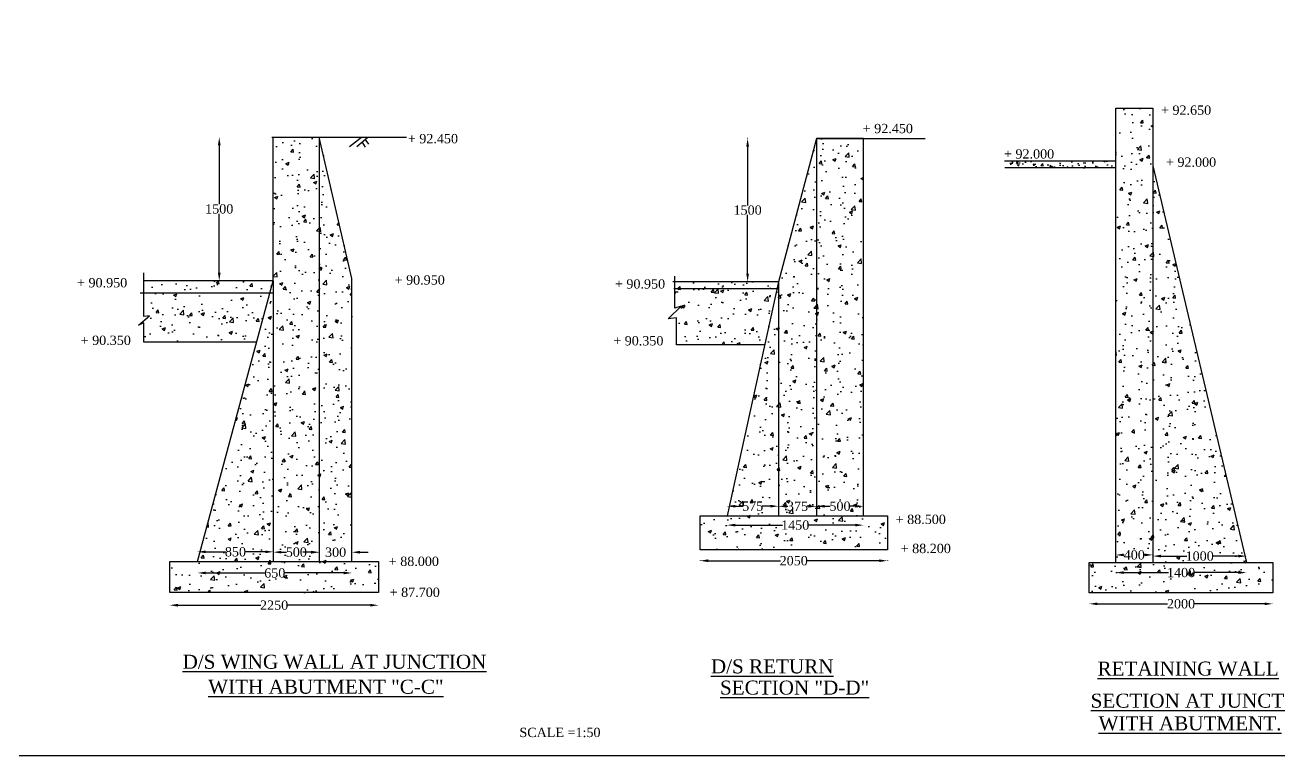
# Model space of a CAD drawing. Header units: millimetres. Extents: x 5087 to 179625, y 5031 to 118555.
# Drawn here: x 57688 to 111501, y 5031 to 36399 of the extents above; entities that cross this region are included whole.
import ezdxf

# ---------------------------------------------------------------- set-up
doc = ezdxf.new("R2010")
doc.units = ezdxf.units.MM
doc.header["$MEASUREMENT"] = 0
for name, color, linetype in [('DIM', 5, 'Continuous'), ('DO LINE', 3, 'Continuous'), ('DWG.LINE', 10, 'Continuous'), ('HATCH', 2, 'Continuous'), ('TEXT', 7, 'Continuous')]:
    doc.layers.add(name, color=color, linetype=linetype)
doc.layers.add('TITLE', color=7, linetype='Continuous', lineweight=30)
doc.styles.get("Standard").update_dxf_attribs({"font": 'TIMES.TTF', "height": 400})
doc.dimstyles.get("Standard").update_dxf_attribs({"dimtxt": 400, "dimasz": 350, "dimexe": 0.18, "dimexo": 0.0625, "dimgap": 0.09, "dimtad": 0, "dimtih": 1, "dimtoh": 1, "dimdec": 0, "dimzin": 0, "dimdsep": 46, "dimtxsty": 'Standard', "dimcen": 300, "dimclrd": 5, "dimclre": 5, "dimclrt": 4, "dimadec": 0, "dimazin": 0, "dimtfac": 1, "dimtdec": 0, "dimtofl": 0, "dimtmove": 0, "dimatfit": 3, "dimfxl": 5, "dimfxlon": 1, "dimtolj": 1, "dimtzin": 0, "dimarcsym": 0})

# ---------------------------------------------------------------- blocks, each defined once
blk = doc.blocks.new('*D90')
at = {"layer": 'Defpoints', "color": 0, "ltscale": 0.2}
for p in [(65955, 31586), (66022, 31586), (66056, 25427)]:
    blk.add_point(p, dxfattribs=at)
at = {"layer": 'DIM', "color": 5, "lineweight": -2, "ltscale": 0.2}
for p, q in [((66017, 31586), (66022, 31586)), ((66022, 31236), (66022, 28710)), ((66022, 25777), (66022, 28303)), ((66027, 25427), (66022, 25427))]:
    blk.add_line(p, q, dxfattribs=at)
at = {"layer": 'DIM', "color": 5, "ltscale": 0.2}
for points in [[(65964, 31236), (66080, 31236), (66022, 31586)], [(65964, 25777), (66080, 25777), (66022, 25427)]]:
    blk.add_solid(points, dxfattribs=at)
at = {"layer": 'DIM', "color": 4, "ltscale": 0.2, "insert": (66022, 28507), "char_height": 400, "attachment_point": 5}
blk.add_mtext('\\A1;1500', dxfattribs=at)
blk = doc.blocks.new('*D91')
at = {"layer": 'Defpoints', "color": 0, "ltscale": 0.2}
for p in [(63900, 12042), (72855, 12042), (72855, 11499)]:
    blk.add_point(p, dxfattribs=at)
at = {"layer": 'DIM', "color": 5, "lineweight": -2, "ltscale": 0.2}
for p, q in [((63900, 11504), (63900, 11499)), ((64250, 11499), (67804, 11499)), ((72505, 11499), (68951, 11499)), ((72855, 11504), (72855, 11499))]:
    blk.add_line(p, q, dxfattribs=at)
at = {"layer": 'DIM', "color": 5, "ltscale": 0.2}
for points in [[(64250, 11558), (64250, 11441), (63900, 11499)], [(72505, 11558), (72505, 11441), (72855, 11499)]]:
    blk.add_solid(points, dxfattribs=at)
at = {"layer": 'DIM', "color": 4, "ltscale": 0.2, "insert": (68377, 11499), "char_height": 400, "attachment_point": 5}
blk.add_mtext('\\A1;2250', dxfattribs=at)
blk = doc.blocks.new('*D92')
at = {"layer": 'Defpoints', "color": 0, "ltscale": 0.2}
for p in [(65094, 13370), (71715, 13370), (71715, 12884)]:
    blk.add_point(p, dxfattribs=at)
at = {"layer": 'DIM', "color": 5, "lineweight": -2, "ltscale": 0.2}
for p, q in [((65094, 12889), (65094, 12884)), ((65444, 12884), (67985, 12884)), ((71365, 12884), (68824, 12884)), ((71715, 12889), (71715, 12884))]:
    blk.add_line(p, q, dxfattribs=at)
at = {"layer": 'DIM', "color": 5, "ltscale": 0.2}
for points in [[(65444, 12943), (65444, 12826), (65094, 12884)], [(71365, 12943), (71365, 12826), (71715, 12884)]]:
    blk.add_solid(points, dxfattribs=at)
at = {"layer": 'DIM', "color": 4, "ltscale": 0.2, "insert": (68405, 12884), "char_height": 400, "attachment_point": 5}
blk.add_mtext('\\A1;650', dxfattribs=at)
blk = doc.blocks.new('*D93')
at = {"layer": 'Defpoints', "color": 0, "ltscale": 0.2}
for p in [(68343, 13791), (65094, 13370), (68343, 13370)]:
    blk.add_point(p, dxfattribs=at)
at = {"layer": 'DIM', "color": 5, "lineweight": -2, "ltscale": 0.2}
for p, q in [((65094, 13786), (65094, 13791)), ((65444, 13791), (66304, 13791)), ((67993, 13791), (67133, 13791)), ((68343, 13786), (68343, 13791))]:
    blk.add_line(p, q, dxfattribs=at)
at = {"layer": 'DIM', "color": 5, "ltscale": 0.2}
for points in [[(65444, 13849), (65444, 13732), (65094, 13791)], [(67993, 13849), (67993, 13732), (68343, 13791)]]:
    blk.add_solid(points, dxfattribs=at)
at = {"layer": 'DIM', "color": 4, "ltscale": 0.2, "insert": (66718, 13791), "char_height": 400, "attachment_point": 5}
blk.add_mtext('\\A1;850', dxfattribs=at)
blk = doc.blocks.new('*D94')
at = {"layer": 'Defpoints', "color": 0, "ltscale": 0.2}
for p in [(70316, 13777), (68343, 13370), (70316, 13370)]:
    blk.add_point(p, dxfattribs=at)
at = {"layer": 'DIM', "color": 5, "lineweight": -2, "ltscale": 0.2}
for p, q in [((68343, 13772), (68343, 13778)), ((68693, 13777), (68911, 13777)), ((69966, 13777), (69748, 13777)), ((70316, 13772), (70316, 13778))]:
    blk.add_line(p, q, dxfattribs=at)
at = {"layer": 'DIM', "color": 5, "ltscale": 0.2}
for points in [[(68693, 13836), (68693, 13719), (68343, 13777)], [(69966, 13836), (69966, 13719), (70316, 13777)]]:
    blk.add_solid(points, dxfattribs=at)
at = {"layer": 'DIM', "color": 4, "ltscale": 0.2, "insert": (69330, 13777), "char_height": 400, "attachment_point": 5}
blk.add_mtext('\\A1;500', dxfattribs=at)
blk = doc.blocks.new('*D95')
at = {"layer": 'Defpoints', "color": 0, "ltscale": 0.2}
for p in [(71715, 13772), (70316, 13370), (71715, 13370)]:
    blk.add_point(p, dxfattribs=at)
at = {"layer": 'DIM', "color": 5, "lineweight": -2, "ltscale": 0.2}
for p, q in [((69966, 13772), (69616, 13772)), ((70316, 13767), (70316, 13773)), ((71715, 13767), (71715, 13773)), ((72065, 13772), (72415, 13772))]:
    blk.add_line(p, q, dxfattribs=at)
at = {"layer": 'DIM', "color": 5, "ltscale": 0.2}
for points in [[(69966, 13831), (69966, 13714), (70316, 13772)], [(72065, 13831), (72065, 13714), (71715, 13772)]]:
    blk.add_solid(points, dxfattribs=at)
at = {"layer": 'DIM', "color": 4, "ltscale": 0.2, "insert": (71016, 13772), "char_height": 400, "attachment_point": 5}
blk.add_mtext('\\A1;300', dxfattribs=at)
blk = doc.blocks.new('*D96')
at = {"layer": 'Defpoints', "color": 0, "ltscale": 0.2}
for p in [(86658, 13881), (94696, 13881), (94696, 13409)]:
    blk.add_point(p, dxfattribs=at)
at = {"layer": 'DIM', "color": 5, "lineweight": -2, "ltscale": 0.2}
for p, q in [((86658, 13414), (86658, 13409)), ((87008, 13409), (90103, 13409)), ((94346, 13409), (91250, 13409)), ((94696, 13414), (94696, 13409))]:
    blk.add_line(p, q, dxfattribs=at)
at = {"layer": 'DIM', "color": 5, "ltscale": 0.2}
for points in [[(87008, 13467), (87008, 13350), (86658, 13409)], [(94346, 13467), (94346, 13350), (94696, 13409)]]:
    blk.add_solid(points, dxfattribs=at)
at = {"layer": 'DIM', "color": 4, "ltscale": 0.2, "insert": (90677, 13409), "char_height": 400, "attachment_point": 5}
blk.add_mtext('\\A1;2050', dxfattribs=at)
blk = doc.blocks.new('*D97')
at = {"layer": 'Defpoints', "color": 0, "ltscale": 0.2}
for p in [(90021, 15750), (87815, 15333), (90021, 15333)]:
    blk.add_point(p, dxfattribs=at)
at = {"layer": 'DIM', "color": 5, "lineweight": -2, "ltscale": 0.2}
for p, q in [((87815, 15745), (87815, 15750)), ((88165, 15750), (88509, 15750)), ((89671, 15750), (89328, 15750)), ((90021, 15745), (90021, 15750))]:
    blk.add_line(p, q, dxfattribs=at)
at = {"layer": 'DIM', "color": 5, "ltscale": 0.2}
for points in [[(88165, 15808), (88165, 15692), (87815, 15750)], [(89671, 15808), (89671, 15692), (90021, 15750)]]:
    blk.add_solid(points, dxfattribs=at)
at = {"layer": 'DIM', "color": 4, "ltscale": 0.2, "insert": (88918, 15750), "char_height": 400, "attachment_point": 5}
blk.add_mtext('\\A1;575', dxfattribs=at)
blk = doc.blocks.new('*D98')
at = {"layer": 'Defpoints', "color": 0, "ltscale": 0.2}
for p in [(91658, 15745), (90021, 15474), (91658, 15333)]:
    blk.add_point(p, dxfattribs=at)
at = {"layer": 'DIM', "color": 5, "lineweight": -2, "ltscale": 0.2}
for p, q in [((90021, 15740), (90021, 15745)), ((90371, 15745), (90428, 15745)), ((91308, 15745), (91251, 15745)), ((91658, 15740), (91658, 15745))]:
    blk.add_line(p, q, dxfattribs=at)
at = {"layer": 'DIM', "color": 5, "ltscale": 0.2}
for points in [[(90371, 15803), (90371, 15687), (90021, 15745)], [(91308, 15803), (91308, 15687), (91658, 15745)]]:
    blk.add_solid(points, dxfattribs=at)
at = {"layer": 'DIM', "color": 4, "ltscale": 0.2, "insert": (90840, 15745), "char_height": 400, "attachment_point": 5}
blk.add_mtext('\\A1;375', dxfattribs=at)
blk = doc.blocks.new('*D99')
at = {"layer": 'Defpoints', "color": 0, "ltscale": 0.2}
for p in [(93667, 15747), (91658, 15333), (93667, 15333)]:
    blk.add_point(p, dxfattribs=at)
at = {"layer": 'DIM', "color": 5, "lineweight": -2, "ltscale": 0.2}
for p, q in [((91658, 15742), (91658, 15747)), ((92008, 15747), (92244, 15747)), ((93317, 15747), (93081, 15747)), ((93667, 15742), (93667, 15747))]:
    blk.add_line(p, q, dxfattribs=at)
at = {"layer": 'DIM', "color": 5, "ltscale": 0.2}
for points in [[(92008, 15806), (92008, 15689), (91658, 15747)], [(93317, 15806), (93317, 15689), (93667, 15747)]]:
    blk.add_solid(points, dxfattribs=at)
at = {"layer": 'DIM', "color": 4, "ltscale": 0.2, "insert": (92663, 15747), "char_height": 400, "attachment_point": 5}
blk.add_mtext('\\A1;500', dxfattribs=at)
blk = doc.blocks.new('*D100')
at = {"layer": 'Defpoints', "color": 0, "ltscale": 0.2}
for p in [(87815, 15333), (93667, 15333), (93667, 14937)]:
    blk.add_point(p, dxfattribs=at)
at = {"layer": 'DIM', "color": 5, "lineweight": -2, "ltscale": 0.2}
for p, q in [((87815, 14942), (87815, 14937)), ((88165, 14937), (90196, 14937)), ((93317, 14937), (91287, 14937)), ((93667, 14942), (93667, 14937))]:
    blk.add_line(p, q, dxfattribs=at)
at = {"layer": 'DIM', "color": 5, "ltscale": 0.2}
for points in [[(88165, 14995), (88165, 14879), (87815, 14937)], [(93317, 14995), (93317, 14879), (93667, 14937)]]:
    blk.add_solid(points, dxfattribs=at)
at = {"layer": 'DIM', "color": 4, "ltscale": 0.2, "insert": (90741, 14937), "char_height": 400, "attachment_point": 5}
blk.add_mtext('\\A1;1450', dxfattribs=at)
blk = doc.blocks.new('*D101')
at = {"layer": 'Defpoints', "color": 0, "ltscale": 0.2}
for p in [(88699, 31534), (88742, 31534), (88622, 25382)]:
    blk.add_point(p, dxfattribs=at)
at = {"layer": 'DIM', "color": 5, "lineweight": -2, "ltscale": 0.2}
for p, q in [((88704, 31534), (88699, 31534)), ((88699, 31184), (88699, 28662)), ((88699, 25732), (88699, 28255)), ((88694, 25382), (88699, 25382))]:
    blk.add_line(p, q, dxfattribs=at)
at = {"layer": 'DIM', "color": 5, "ltscale": 0.2}
for points in [[(88640, 31184), (88757, 31184), (88699, 31534)], [(88640, 25732), (88757, 25732), (88699, 25382)]]:
    blk.add_solid(points, dxfattribs=at)
at = {"layer": 'DIM', "color": 4, "ltscale": 0.2, "insert": (88699, 28458), "char_height": 400, "attachment_point": 5}
blk.add_mtext('\\A1;1500', dxfattribs=at)
blk = doc.blocks.new('*D102')
at = {"layer": 'Defpoints', "color": 0, "ltscale": 0.2}
for p in [(103359, 12026), (111240, 12026), (111240, 11559)]:
    blk.add_point(p, dxfattribs=at)
at = {"layer": 'DIM', "color": 5, "lineweight": -2, "ltscale": 0.2}
for p, q in [((103359, 11564), (103359, 11559)), ((103709, 11559), (106725, 11559)), ((110890, 11559), (107873, 11559)), ((111240, 11564), (111240, 11559))]:
    blk.add_line(p, q, dxfattribs=at)
at = {"layer": 'DIM', "color": 5, "ltscale": 0.2}
for points in [[(103709, 11617), (103709, 11501), (103359, 11559)], [(110890, 11617), (110890, 11501), (111240, 11559)]]:
    blk.add_solid(points, dxfattribs=at)
at = {"layer": 'DIM', "color": 4, "ltscale": 0.2, "insert": (107299, 11559), "char_height": 400, "attachment_point": 5}
blk.add_mtext('\\A1;2000', dxfattribs=at)
blk = doc.blocks.new('*D103')
at = {"layer": 'Defpoints', "color": 0, "ltscale": 0.2}
for p in [(106091, 13658), (104495, 13338), (106091, 13338)]:
    blk.add_point(p, dxfattribs=at)
at = {"layer": 'DIM', "color": 5, "lineweight": -2, "ltscale": 0.2}
for p, q in [((104495, 13653), (104495, 13658)), ((104845, 13658), (104865, 13658)), ((105741, 13658), (105721, 13658)), ((106091, 13653), (106091, 13658))]:
    blk.add_line(p, q, dxfattribs=at)
at = {"layer": 'DIM', "color": 5, "ltscale": 0.2}
for points in [[(104845, 13716), (104845, 13600), (104495, 13658)], [(105741, 13716), (105741, 13600), (106091, 13658)]]:
    blk.add_solid(points, dxfattribs=at)
at = {"layer": 'DIM', "color": 4, "ltscale": 0.2, "insert": (105293, 13658), "char_height": 400, "attachment_point": 5}
blk.add_mtext('\\A1;400', dxfattribs=at)
blk = doc.blocks.new('*D104')
at = {"layer": 'Defpoints', "color": 0, "ltscale": 0.2}
for p in [(110109, 13608), (106091, 13338), (110109, 13338)]:
    blk.add_point(p, dxfattribs=at)
at = {"layer": 'DIM', "color": 5, "lineweight": -2, "ltscale": 0.2}
for p, q in [((106091, 13603), (106091, 13608)), ((106441, 13608), (107555, 13608)), ((109759, 13608), (108646, 13608)), ((110109, 13603), (110109, 13608))]:
    blk.add_line(p, q, dxfattribs=at)
at = {"layer": 'DIM', "color": 5, "ltscale": 0.2}
for points in [[(106441, 13666), (106441, 13550), (106091, 13608)], [(109759, 13666), (109759, 13550), (110109, 13608)]]:
    blk.add_solid(points, dxfattribs=at)
at = {"layer": 'DIM', "color": 4, "ltscale": 0.2, "insert": (108100, 13608), "char_height": 400, "attachment_point": 5}
blk.add_mtext('\\A1;1000', dxfattribs=at)
blk = doc.blocks.new('*D105')
at = {"layer": 'Defpoints', "color": 0, "ltscale": 0.2}
for p in [(104495, 13338), (110109, 13338), (110109, 12899)]:
    blk.add_point(p, dxfattribs=at)
at = {"layer": 'DIM', "color": 5, "lineweight": -2, "ltscale": 0.2}
for p, q in [((104495, 12904), (104495, 12899)), ((104845, 12899), (106757, 12899)), ((109759, 12899), (107848, 12899)), ((110109, 12904), (110109, 12899))]:
    blk.add_line(p, q, dxfattribs=at)
at = {"layer": 'DIM', "color": 5, "ltscale": 0.2}
for points in [[(104845, 12958), (104845, 12841), (104495, 12899)], [(109759, 12958), (109759, 12841), (110109, 12899)]]:
    blk.add_solid(points, dxfattribs=at)
at = {"layer": 'DIM', "color": 4, "ltscale": 0.2, "insert": (107302, 12899), "char_height": 400, "attachment_point": 5}
blk.add_mtext('\\A1;1400', dxfattribs=at)

msp = doc.modelspace()

# ---------------------------------------------------------------- hatches: boundary and pattern name
at = {"layer": 'HATCH', "ltscale": 0.2}
h = msp.add_hatch(dxfattribs=at)
h.set_pattern_fill('AR-CONC', color=256, scale=200, style=0)
h.set_pattern_definition([(50, (0, 0), (1434.52, -125.504), [150, -1650]), (355, (0, 0), (-277.503, 1504.384), [120, -1320]), (100.4514, (119.5, -10.5), (1157.019, 1378.879), [127.48, -1402.284]), (46.1842, (0, 400), (2134.482, -331.038), [225, -2475]), (96.6356, (177.9, 372.4), (1869.325, 1948.236), [191.22, -2103.426]), (351.1842, (0, 400), (1869.324, 1948.237), [180, -1980]), (21, (200, 300), (1193.814, -805.238), [150, -1650]), (326, (200, 300), (486.63, 1450.3), [120, -1320]), (71.4514, (299.5, 232.9), (1680.445, 645.061), [127.48, -1402.284]), (37.5, (0, 0), (24.3197, 665.7877), [0, -1304, 0, -1340, 0, -1325]), (7.5, (0, 0), (526.139, 788.8234), [0, -764, 0, -1274, 0, -505]), (327.5, (-446, 0), (1067.6449, -45.1097), [0, -500, 0, -1560, 0, -2070]), (317.5, (-646, 0), (1166.372, 200.21), [0, -650, 0, -1036, 0, -1470])])
h.paths.add_polyline_path([(103358.8, 13337.6), (103358.8, 12025.6), (111239.8, 12025.6), (111239.8, 13337.6)])
h.paths.add_polyline_path([(106091.1, 30363.1), (106091.1, 13337.6), (110109.1, 13337.6)])
h.paths.add_polyline_path([(106091.1, 30363.1), (106091.1, 32838), (104495.3, 32838), (104495.3, 13337.6), (106091.1, 13337.6)])
h.paths.add_polyline_path([(99739.2, 30557.8), (99739.2, 30268.8), (104495.3, 30268.8), (104495.3, 30557.8)])
h.paths.add_polyline_path([(106656.7, 13202.8), (107947.7, 13202.8), (107947.7, 12595.9), (106656.7, 12595.9)], flags=24)
h.paths.add_polyline_path([(107454.6, 13911.5), (108745.6, 13911.5), (108745.6, 13304.5), (107454.6, 13304.5)], flags=9)
h.paths.add_polyline_path([(104765.4, 13961.5), (105821, 13961.5), (105821, 13354.6), (104765.4, 13354.6)], flags=24)
h = msp.add_hatch(dxfattribs=at)
h.set_pattern_fill('AR-CONC', color=256, scale=200, style=0)
h.paths.add_polyline_path([(72854.9, 12042), (72854.9, 13370), (63899.9, 13370), (63899.9, 12042)])
h.paths.add_polyline_path([(70316.4, 13370), (71715.5, 13370), (71715.5, 25520), (70316.4, 31586.3)])
h.paths.add_polyline_path([(70316.4, 31586.3), (68343, 31586.3), (68343, 25427.2), (68343, 13370), (70316.4, 13370)])
h.paths.add_polyline_path([(68343, 24893), (68199.1, 24893), (65093.6, 13370), (68343, 13370)])
h.paths.add_polyline_path([(67630.7, 22784.1), (68199.1, 24893), (62791.1, 24893), (62791.1, 23894.4), (63034.9, 23925.6), (62559.9, 23526.1), (62784.4, 23625.6), (62784.4, 22784.1)])
h.paths.add_polyline_path([(68199.1, 24893), (68343, 25427.2), (62791.1, 25427.2), (62791.1, 24893)])
h.paths.add_polyline_path([(67884.8, 13187.8), (68924.3, 13187.8), (68924.3, 12580.9), (67884.8, 12580.9)], flags=24)
h.paths.add_polyline_path([(70495.4, 14075.8), (71536.4, 14075.8), (71536.4, 13468.9), (70495.4, 13468.9)], flags=24)
h.paths.add_polyline_path([(68811.4, 14080.8), (69848, 14080.8), (69848, 13473.9), (68811.4, 13473.9)], flags=24)
h.paths.add_polyline_path([(66203.8, 14094.2), (67232.9, 14094.2), (67232.9, 13487.3), (66203.8, 13487.3)], flags=24)
h = msp.add_hatch(dxfattribs=at)
h.set_pattern_fill('AR-CONC', color=256, scale=200, style=0)
h.paths.add_polyline_path([(94695.7, 15332.9), (86657.5, 15332.9), (86657.5, 13880.5), (94695.7, 13880.5)])
h.paths.add_polyline_path([(93667, 31534.5), (91658.3, 31534.5), (91658.3, 15332.9), (93667, 15332.9)])
h.paths.add_polyline_path([(91658.3, 31534.5), (90021, 25382.4), (90021, 15332.9), (91658.3, 15332.9)])
h.paths.add_polyline_path([(90021, 25382.4), (87815.4, 15332.9), (90021, 15332.9)])
h.paths.add_polyline_path([(89955.4, 25083.7), (85581.2, 25083.7), (85581.2, 24248.8), (85852.3, 24341.6), (85295.1, 23790.1), (85643.4, 23835.2), (85643.4, 22678.9), (89427.6, 22678.9)])
h.paths.add_polyline_path([(90021, 25382.4), (85581.2, 25382.4), (85581.2, 25083.7), (89955.4, 25083.7)])
h = msp.add_hatch(dxfattribs=at)
h.set_pattern_fill('AR-CONC', color=256, scale=100, style=0)
h.set_pattern_definition([(50, (0, 0), (717.2602, -62.752), [75, -825]), (355, (0, 0), (-138.7513, 752.192), [60, -660]), (100.4514, (59.8, -5.2), (578.5094, 689.4395), [63.74, -701.142]), (46.1842, (0, 200), (1067.241, -165.519), [112.5, -1237.5]), (96.6356, (88.9, 186.2), (934.663, 974.118), [95.61, -1051.713]), (351.1842, (0, 200), (934.662, 974.119), [90, -990]), (21, (100, 150), (596.907, -402.619), [75, -825]), (326, (100, 150), (243.3153, 725.15), [60, -660]), (71.4514, (149.74, 116.45), (840.2226, 322.5305), [63.74, -701.142]), (37.5, (0, 0), (12.15986, 332.89385), [0, -652, 0, -670, 0, -662.5]), (7.5, (0, 0), (263.0695, 394.4117), [0, -382, 0, -637, 0, -252.5]), (327.5, (-223, 0), (533.82244, -22.5549), [0, -250, 0, -780, 0, -1035]), (317.5, (-323, 0), (583.1862, 100.105), [0, -325, 0, -518, 0, -735])])
h.paths.add_polyline_path([(104495.3, 30557.8), (99726.2, 30557.8), (99876.9, 30268.8), (104495.3, 30268.8)])

# ---------------------------------------------------------------- linework, layer by layer
at = {"layer": 'DO LINE', "ltscale": 0.2}
for points in [[(70316.4, 31586.3), (70316.4, 13370)], [(91658.3, 31534.5), (91658.3, 15332.9)], [(106091.1, 30363.1), (106091.1, 13337.6)], [(68343, 25427.2), (68343, 13370)], [(90021, 25382.4), (90021, 15332.9)]]:
    msp.add_lwpolyline(points, dxfattribs=at)
at = {"layer": 'DWG.LINE', "ltscale": 0.2}
for p, q in [((104495.3, 30557.8), (99726.2, 30557.8)), ((99726.2, 30557.8), (99726.2, 30557.8)), ((104495.3, 30268.8), (99739.2, 30268.8))]:
    msp.add_line(p, q, dxfattribs=at)
for points in [[(104495.3, 13337.6), (104495.3, 32838), (106091.1, 32838), (106091.1, 30363.1), (110109.1, 13337.6)], [(65093.6, 13370), (68343, 25427.2), (68343, 31586.3)], [(68276.7, 31586.3), (74061, 31586.3)], [(71715.5, 13370), (71715.5, 25520), (70316.4, 31586.3)], [(91658.3, 31534.5), (90021, 25382.4), (87815.4, 15332.9)], [(93667, 15332.9), (93667, 31534.5), (91658.3, 31534.5), (96314.6, 31534.5)], [(62784.4, 22784.1), (62784.4, 23625.6), (62559.9, 23526.1), (63034.9, 23925.6), (62791.1, 23894.4), (62791.1, 25763.5)], [(68343, 25427.2), (62752.3, 25427.2)], [(85643.4, 22678.9), (85643.4, 23835.2), (85295.1, 23790.1), (85852.3, 24341.6), (85581.2, 24248.8), (85581.2, 25627.8)], [(90021, 25382.4), (85487.9, 25382.4)], [(68343, 24893), (62624.3, 24893)], [(90021, 25083.7), (85536.3, 25083.7)], [(67630.7, 22784.1), (62784.4, 22784.1)], [(89427.6, 22678.9), (85643.4, 22678.9)]]:
    msp.add_lwpolyline(points, dxfattribs=at)
for points in [[(86657.5, 15332.9), (94695.7, 15332.9), (94695.7, 13880.5), (86657.5, 13880.5)], [(63899.9, 13370), (72854.9, 13370), (72854.9, 12042), (63899.9, 12042)], [(103358.8, 13337.6), (111239.8, 13337.6), (111239.8, 12025.6), (103358.8, 12025.6)]]:
    msp.add_lwpolyline(points, close=True, dxfattribs=at)
at = {"layer": 'HATCH', "ltscale": 0.2}
for points in [[(71609.4, 31182.3), (72120.2, 31586.3)], [(71924.5, 31194.5), (72392.4, 31586.3)], [(72297.6, 31160.9), (72158.5, 31390.4)], [(72438.3, 31283.1), (72289.7, 31500.3)]]:
    msp.add_lwpolyline(points, dxfattribs=at)
at = {"layer": 'TITLE', "ltscale": 0.2}
msp.add_lwpolyline([(179434.6, 5031.4), (5086.6, 5031.4), (5086.6, 118555.1), (179434.6, 118555.1)], close=True, dxfattribs=at)

# ---------------------------------------------------------------- texts
at = {"layer": 'TEXT', "ltscale": 0.2}
for s, p in [('+ 92.650', (106440.6, 32547.9)), ('+ 92.450', (93639.8, 31760)), ('+ 92.450', (74116.5, 31325.6)), ('+ 92.000', (99702, 30669.7)), ('+ 92.000', (106654.1, 30316.3)), ('+ 90.950', (59920, 25141.2)), ('+ 90.950', (73548.8, 25260.6)), ('+ 90.950', (83003.7, 25089.9)), ('+ 90.350', (60074.7, 22670)), ('+ 90.350', (82931.9, 22650.7)), ('+ 88.500', (95053.8, 14985.6)), ('+ 88.200', (95268.5, 13736.7)), ('+ 88.000', (73297.7, 13184.9)), ('+ 87.700', (73336.2, 11856.1)), ('SCALE =1:50', (78905.3, 5840.2))]:
    msp.add_text(s, height=400, dxfattribs=at).set_placement(p)
at = {"layer": 'TITLE', "ltscale": 0.2}
for s, p in [('%%UD/S WING WALL AT JUNCTION', (64448.8, 8774.3)), ('%%UD/S RETURN', (87123.5, 8574.5)), ('%%URETAINING WALL', (103716.3, 8480.5)), ('%%UWITH ABUTMENT "C-C"', (65546.4, 7701.2)), ('%%USECTION "D-D"', (87513.9, 7664.6)), ('%%USECTION AT JUNCTION', (103421.8, 7102)), ('%%UWITH ABUTMENT.', (103759.6, 6129.6))]:
    msp.add_text(s, height=600, dxfattribs=at).set_placement(p)

# ---------------------------------------------------------------- dimensions: what is measured, and where the dimension line sits
at = {"layer": 'DIM', "ltscale": 0.2}
for base, p1, p2, picture, middle in [((66021.9, 31586.3), (66056.2, 25427.2), (65954.9, 31586.3), '*D90', (66021.9, 28506.7)), ((88698.7, 31534.5), (88622.5, 25382.4), (88741.9, 31534.5), '*D101', (88698.7, 28458.5))]:
    dim = msp.add_linear_dim(base=base, p1=p1, p2=p2, angle=90, text='1500', dimstyle='Standard', dxfattribs=at)
    dim.commit()
    dim.dimension.update_dxf_attribs({"geometry": picture, "text_midpoint": middle})
for base, p1, p2, text, picture, middle in [((90021, 15749.9), (87815.4, 15332.9), (90021, 15332.9), '575', '*D97', (88918.2, 15749.9)), ((91658.3, 15744.9), (90021, 15474.5), (91658.3, 15332.9), '375', '*D98', (90839.6, 15744.9)), ((93667, 15747.3), (91658.3, 15332.9), (93667, 15332.9), '500', '*D99', (92662.7, 15747.3)), ((93667, 14937), (87815.4, 15332.9), (93667, 15332.9), '1450', '*D100', (90741.2, 14937)), ((71715.5, 13772.3), (70316.4, 13370), (71715.5, 13370), '300', '*D95', (71015.9, 13772.3)), ((94695.7, 13408.8), (86657.5, 13880.5), (94695.7, 13880.5), '2050', '*D96', (90676.6, 13408.8)), ((106091.1, 13658), (104495.3, 13337.6), (106091.1, 13337.6), '400', '*D103', (105293.2, 13658)), ((71715.5, 12884.4), (65093.6, 13370), (71715.5, 13370), '650', '*D92', (68404.6, 12884.4)), ((110109.1, 12899.4), (104495.3, 13337.6), (110109.1, 13337.6), '1400', '*D105', (107302.2, 12899.4)), ((72854.9, 11499.3), (63899.9, 12042), (72854.9, 12042), '2250', '*D91', (68377.4, 11499.3)), ((111239.8, 11558.9), (103358.8, 12025.6), (111239.8, 12025.6), '2000', '*D102', (107299.3, 11558.9))]:
    dim = msp.add_linear_dim(base=base, p1=p1, p2=p2, text=text, dimstyle='Standard', dxfattribs=at)
    dim.commit()
    dim.dimension.update_dxf_attribs({"geometry": picture, "text_midpoint": middle})
for p1, p2, distance, text, picture, middle in [((65093.6, 13370), (68343, 13370), 420.7, '850', '*D93', (66718.3, 13790.7)), ((68343, 13370), (70316.4, 13370), 407.3, '500', '*D94', (69329.7, 13777.3)), ((106091.1, 13337.6), (110109.1, 13337.6), 270.4, '1000', '*D104', (108100.1, 13608))]:
    dim = msp.add_aligned_dim(p1=p1, p2=p2, distance=distance, text=text, dimstyle='Standard', dxfattribs=at)
    dim.commit()
    dim.dimension.update_dxf_attribs({"geometry": picture, "text_midpoint": middle})

doc.saveas('drawing.dxf')
